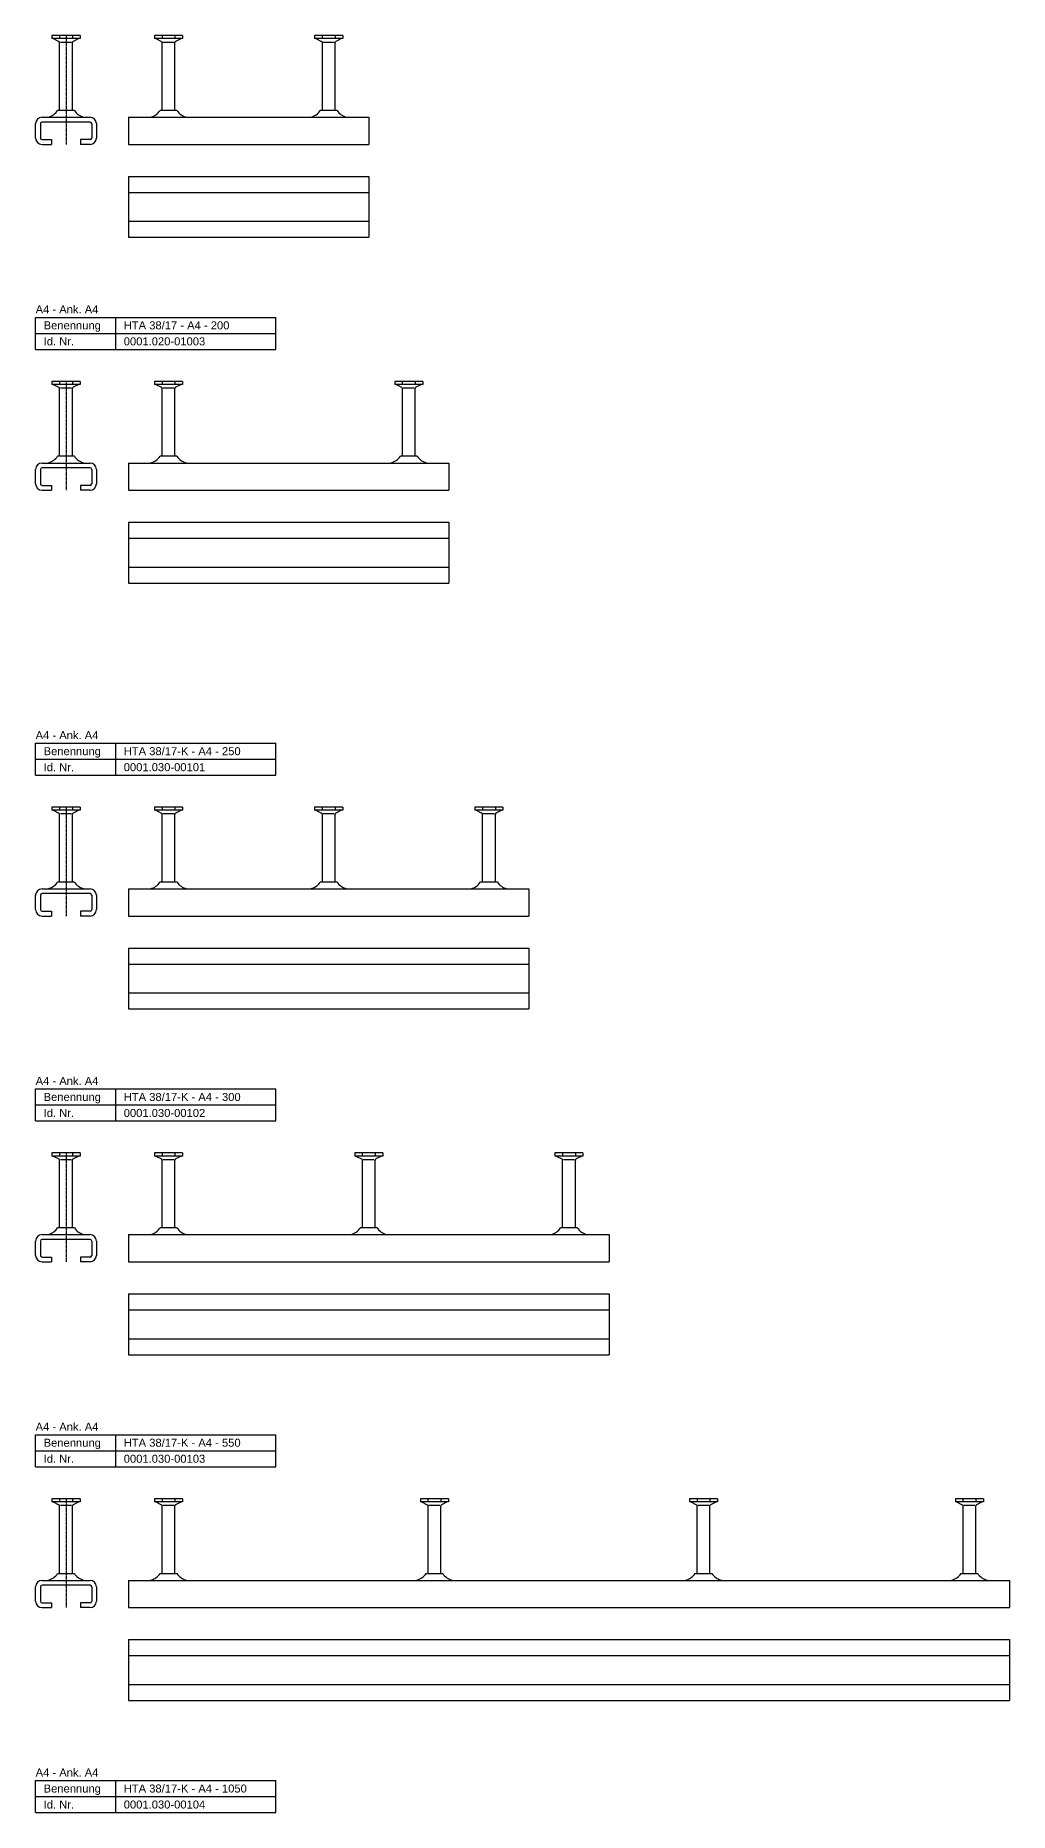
# Model space of a CAD drawing. Header units: millimetres. Extents: x -466 to 5678, y -7065 to 2232.
# Drawn here: x -465 to 143, y -1221 to -111 of the extents above; entities that cross this region are included whole.
import ezdxf

# ---------------------------------------------------------------- set-up
doc = ezdxf.new("R2010")
doc.units = ezdxf.units.MM
doc.linetypes.add('MITTE2', pattern=[1.125, 0.75, -0.125, 0.125, -0.125])
doc.layers.add('HALFEN', color=2, linetype='CONTINUOUS')
doc.styles.add('ARIAL50', font='ARIAL.TTF', dxfattribs={"height": 5})

msp = doc.modelspace()

# ---------------------------------------------------------------- linework, layer by layer
at = {"layer": 'HALFEN'}
for p, q in [((-437, -111.2), (-454.5, -111.2)), ((-454.5, -111.2), (-454.5, -113.1)), ((-437, -113.1), (-454.5, -113.1)), ((-453.7, -113.1), (-450.2, -114.9)), ((-449.8, -111.4), (-449.8, -112.8)), ((-449.7, -158), (-449.7, -115.6)), ((-449.2, -115.2), (-442.3, -115.2)), ((-441.7, -111.4), (-441.7, -112.8)), ((-441.7, -158), (-441.7, -115.6)), ((-437.7, -113.1), (-441.3, -114.9)), ((-437, -111.2), (-437, -113.1)), ((-373, -111.2), (-390.5, -111.2)), ((-390.5, -111.2), (-390.5, -113.1)), ((-373, -113.1), (-390.5, -113.1)), ((-389.7, -113.1), (-386.2, -114.9)), ((-385.8, -111.4), (-385.8, -112.8)), ((-385.7, -158), (-385.7, -115.6)), ((-385.2, -115.2), (-378.3, -115.2)), ((-377.7, -111.4), (-377.7, -112.8)), ((-377.7, -158), (-377.7, -115.6)), ((-373.7, -113.1), (-377.3, -114.9)), ((-373, -111.2), (-373, -113.1)), ((-273, -111.2), (-290.5, -111.2)), ((-290.5, -111.2), (-290.5, -113.1)), ((-273, -113.1), (-290.5, -113.1)), ((-289.7, -113.1), (-286.2, -114.9)), ((-285.8, -111.4), (-285.8, -112.8)), ((-285.7, -158), (-285.7, -115.6)), ((-285.2, -115.2), (-278.3, -115.2)), ((-277.7, -111.4), (-277.7, -112.8)), ((-277.7, -158), (-277.7, -115.6)), ((-273.7, -113.1), (-277.3, -114.9)), ((-273, -111.2), (-273, -113.1)), ((-464.7, -175.2), (-464.7, -166.2)), ((-461.7, -166.2), (-461.7, -175.2)), ((-460.7, -162.2), (-430.7, -162.2)), ((-430.7, -165.2), (-460.7, -165.2)), ((-440.5, -158), (-451, -158)), ((-429.7, -166.2), (-429.7, -175.2)), ((-426.7, -166.2), (-426.7, -175.2)), ((-406.7, -162.2), (-256.7, -162.2)), ((-406.7, -162.2), (-406.7, -179.2)), ((-376.5, -158), (-387, -158)), ((-276.5, -158), (-287, -158)), ((-256.7, -162.2), (-256.7, -179.2)), ((-460.7, -176.2), (-454.7, -176.2)), ((-454.7, -176.2), (-454.7, -179.2)), ((-430.7, -176.2), (-436.7, -176.2)), ((-436.7, -176.2), (-436.7, -179.2)), ((-460.7, -179.2), (-454.7, -179.2)), ((-430.7, -179.2), (-436.7, -179.2)), ((-406.7, -179.2), (-256.7, -179.2)), ((-406.7, -199.2), (-256.7, -199.2)), ((-406.7, -199.2), (-406.7, -237.2)), ((-256.7, -199.2), (-256.7, -237.2)), ((-256.7, -199.2), (-256.7, -237.2)), ((-406.7, -209.2), (-256.7, -209.2)), ((-406.7, -227.2), (-256.7, -227.2)), ((-406.7, -237.2), (-256.7, -237.2)), ((-464.7, -287.2), (-314.7, -287.2)), ((-464.7, -307.2), (-464.7, -287.2)), ((-414.7, -307.2), (-414.7, -287.2)), ((-314.7, -307.2), (-314.7, -287.2)), ((-464.7, -297.2), (-314.7, -297.2)), ((-464.7, -307.2), (-314.7, -307.2)), ((-437, -327.2), (-454.5, -327.2)), ((-454.5, -327.2), (-454.5, -329.1)), ((-437, -329.1), (-454.5, -329.1)), ((-453.7, -329.1), (-450.2, -330.9)), ((-449.8, -327.4), (-449.8, -328.8)), ((-449.7, -374), (-449.7, -331.6)), ((-449.2, -331.2), (-442.3, -331.2)), ((-441.7, -327.4), (-441.7, -328.8)), ((-441.7, -374), (-441.7, -331.6)), ((-437.7, -329.1), (-441.3, -330.9)), ((-437, -327.2), (-437, -329.1)), ((-373, -327.2), (-390.5, -327.2)), ((-390.5, -327.2), (-390.5, -329.1)), ((-373, -329.1), (-390.5, -329.1)), ((-389.7, -329.1), (-386.2, -330.9)), ((-385.8, -327.4), (-385.8, -328.8)), ((-385.7, -374), (-385.7, -331.6)), ((-385.2, -331.2), (-378.3, -331.2)), ((-377.7, -327.4), (-377.7, -328.8)), ((-377.7, -374), (-377.7, -331.6)), ((-373.7, -329.1), (-377.3, -330.9)), ((-373, -327.2), (-373, -329.1)), ((-223, -327.2), (-240.5, -327.2)), ((-240.5, -327.2), (-240.5, -329.1)), ((-223, -329.1), (-240.5, -329.1)), ((-239.7, -329.1), (-236.2, -330.9)), ((-235.8, -327.4), (-235.8, -328.8)), ((-235.7, -374), (-235.7, -331.6)), ((-235.2, -331.2), (-228.3, -331.2)), ((-227.7, -327.4), (-227.7, -328.8)), ((-227.7, -374), (-227.7, -331.6)), ((-223.7, -329.1), (-227.3, -330.9)), ((-223, -327.2), (-223, -329.1)), ((-440.5, -374), (-451, -374)), ((-376.5, -374), (-387, -374)), ((-226.5, -374), (-237, -374)), ((-464.7, -391.2), (-464.7, -382.2)), ((-461.7, -382.2), (-461.7, -391.2)), ((-460.7, -378.2), (-430.7, -378.2)), ((-430.7, -381.2), (-460.7, -381.2)), ((-429.7, -382.2), (-429.7, -391.2)), ((-426.7, -382.2), (-426.7, -391.2)), ((-406.7, -378.2), (-206.7, -378.2)), ((-406.7, -378.2), (-406.7, -395.2)), ((-206.7, -378.2), (-206.7, -395.2)), ((-460.7, -392.2), (-454.7, -392.2)), ((-460.7, -395.2), (-454.7, -395.2)), ((-454.7, -392.2), (-454.7, -395.2)), ((-430.7, -392.2), (-436.7, -392.2)), ((-436.7, -392.2), (-436.7, -395.2)), ((-430.7, -395.2), (-436.7, -395.2)), ((-406.7, -395.2), (-206.7, -395.2)), ((-406.7, -415.2), (-206.7, -415.2)), ((-406.7, -415.2), (-406.7, -453.2)), ((-206.7, -415.2), (-206.7, -453.2)), ((-206.7, -415.2), (-206.7, -453.2)), ((-406.7, -425.2), (-206.7, -425.2)), ((-406.7, -443.2), (-206.7, -443.2)), ((-406.7, -453.2), (-206.7, -453.2)), ((-464.7, -553.2), (-314.7, -553.2)), ((-464.7, -573.2), (-464.7, -553.2)), ((-414.7, -573.2), (-414.7, -553.2)), ((-314.7, -573.2), (-314.7, -553.2)), ((-464.7, -563.2), (-314.7, -563.2)), ((-464.7, -573.2), (-314.7, -573.2)), ((-437, -593.2), (-454.5, -593.2)), ((-454.5, -593.2), (-454.5, -595.1)), ((-437, -595.1), (-454.5, -595.1)), ((-453.7, -595.1), (-450.2, -596.9)), ((-449.8, -593.4), (-449.8, -594.8)), ((-449.7, -640), (-449.7, -597.6)), ((-449.2, -597.2), (-442.3, -597.2)), ((-441.7, -593.4), (-441.7, -594.8)), ((-441.7, -640), (-441.7, -597.6)), ((-437.7, -595.1), (-441.3, -596.9)), ((-437, -593.2), (-437, -595.1)), ((-390.5, -593.2), (-390.5, -595.1)), ((-373, -593.2), (-390.5, -593.2)), ((-373, -595.1), (-390.5, -595.1)), ((-389.7, -595.1), (-386.2, -596.9)), ((-385.8, -593.4), (-385.8, -594.8)), ((-385.7, -640), (-385.7, -597.6)), ((-385.2, -597.2), (-378.3, -597.2)), ((-377.7, -593.4), (-377.7, -594.8)), ((-377.7, -640), (-377.7, -597.6)), ((-373.7, -595.1), (-377.3, -596.9)), ((-373, -593.2), (-373, -595.1)), ((-290.5, -593.2), (-290.5, -595.1)), ((-273, -593.2), (-290.5, -593.2)), ((-273, -595.1), (-290.5, -595.1)), ((-289.7, -595.1), (-286.2, -596.9)), ((-285.8, -593.4), (-285.8, -594.8)), ((-285.7, -640), (-285.7, -597.6)), ((-285.2, -597.2), (-278.3, -597.2)), ((-277.7, -593.4), (-277.7, -594.8)), ((-277.7, -640), (-277.7, -597.6)), ((-273.7, -595.1), (-277.3, -596.9)), ((-273, -593.2), (-273, -595.1)), ((-190.5, -593.2), (-190.5, -595.1)), ((-173, -593.2), (-190.5, -593.2)), ((-173, -595.1), (-190.5, -595.1)), ((-189.7, -595.1), (-186.2, -596.9)), ((-185.8, -593.4), (-185.8, -594.8)), ((-185.7, -640), (-185.7, -597.6)), ((-185.2, -597.2), (-178.3, -597.2)), ((-177.7, -593.4), (-177.7, -594.8)), ((-177.7, -640), (-177.7, -597.6)), ((-173.7, -595.1), (-177.3, -596.9)), ((-173, -593.2), (-173, -595.1)), ((-440.5, -640), (-451, -640)), ((-376.5, -640), (-387, -640)), ((-276.5, -640), (-287, -640)), ((-176.5, -640), (-187, -640)), ((-464.7, -657.2), (-464.7, -648.2)), ((-461.7, -648.2), (-461.7, -657.2)), ((-460.7, -644.2), (-430.7, -644.2)), ((-430.7, -647.2), (-460.7, -647.2)), ((-429.7, -648.2), (-429.7, -657.2)), ((-426.7, -648.2), (-426.7, -657.2)), ((-406.7, -644.2), (-156.7, -644.2)), ((-406.7, -644.2), (-406.7, -661.2)), ((-156.7, -644.2), (-156.7, -661.2)), ((-460.7, -658.2), (-454.7, -658.2)), ((-460.7, -661.2), (-454.7, -661.2)), ((-454.7, -658.2), (-454.7, -661.2)), ((-436.7, -658.2), (-436.7, -661.2)), ((-430.7, -658.2), (-436.7, -658.2)), ((-430.7, -661.2), (-436.7, -661.2)), ((-406.7, -661.2), (-156.7, -661.2)), ((-406.7, -681.2), (-156.7, -681.2)), ((-406.7, -681.2), (-406.7, -719.2)), ((-156.7, -681.2), (-156.7, -719.2)), ((-156.7, -681.2), (-156.7, -719.2)), ((-406.7, -691.2), (-156.7, -691.2)), ((-406.7, -709.2), (-156.7, -709.2)), ((-406.7, -719.2), (-156.7, -719.2)), ((-464.7, -789.2), (-464.7, -769.2)), ((-464.7, -769.2), (-314.7, -769.2)), ((-414.7, -789.2), (-414.7, -769.2)), ((-314.7, -789.2), (-314.7, -769.2)), ((-464.7, -779.2), (-314.7, -779.2)), ((-464.7, -789.2), (-314.7, -789.2)), ((-437, -809.2), (-454.5, -809.2)), ((-454.5, -809.2), (-454.5, -811.1)), ((-449.8, -809.4), (-449.8, -810.8)), ((-441.7, -809.4), (-441.7, -810.8)), ((-437, -809.2), (-437, -811.1)), ((-390.5, -809.2), (-390.5, -811.1)), ((-373, -809.2), (-390.5, -809.2)), ((-385.8, -809.4), (-385.8, -810.8)), ((-377.7, -809.4), (-377.7, -810.8)), ((-373, -809.2), (-373, -811.1)), ((-248, -809.2), (-265.5, -809.2)), ((-265.5, -809.2), (-265.5, -811.1)), ((-260.8, -809.4), (-260.8, -810.8)), ((-252.7, -809.4), (-252.7, -810.8)), ((-248, -809.2), (-248, -811.1)), ((-140.5, -809.2), (-140.5, -811.1)), ((-123, -809.2), (-140.5, -809.2)), ((-135.8, -809.4), (-135.8, -810.8)), ((-127.7, -809.4), (-127.7, -810.8)), ((-123, -809.2), (-123, -811.1)), ((-437, -811.1), (-454.5, -811.1)), ((-453.7, -811.1), (-450.2, -812.9)), ((-449.7, -856), (-449.7, -813.6)), ((-449.2, -813.2), (-442.3, -813.2)), ((-441.7, -856), (-441.7, -813.6)), ((-437.7, -811.1), (-441.3, -812.9)), ((-373, -811.1), (-390.5, -811.1)), ((-389.7, -811.1), (-386.2, -812.9)), ((-385.7, -856), (-385.7, -813.6)), ((-385.2, -813.2), (-378.3, -813.2)), ((-377.7, -856), (-377.7, -813.6)), ((-373.7, -811.1), (-377.3, -812.9)), ((-248, -811.1), (-265.5, -811.1)), ((-264.7, -811.1), (-261.2, -812.9)), ((-260.7, -856), (-260.7, -813.6)), ((-260.2, -813.2), (-253.3, -813.2)), ((-252.7, -856), (-252.7, -813.6)), ((-248.7, -811.1), (-252.3, -812.9)), ((-123, -811.1), (-140.5, -811.1)), ((-139.7, -811.1), (-136.2, -812.9)), ((-135.7, -856), (-135.7, -813.6)), ((-135.2, -813.2), (-128.3, -813.2)), ((-127.7, -856), (-127.7, -813.6)), ((-123.7, -811.1), (-127.3, -812.9)), ((-464.7, -873.2), (-464.7, -864.2)), ((-461.7, -864.2), (-461.7, -873.2)), ((-460.7, -860.2), (-430.7, -860.2)), ((-430.7, -863.2), (-460.7, -863.2)), ((-440.5, -856), (-451, -856)), ((-429.7, -864.2), (-429.7, -873.2)), ((-426.7, -864.2), (-426.7, -873.2)), ((-406.7, -860.2), (-106.7, -860.2)), ((-406.7, -860.2), (-406.7, -877.2)), ((-376.5, -856), (-387, -856)), ((-251.5, -856), (-262, -856)), ((-126.5, -856), (-137, -856)), ((-106.7, -860.2), (-106.7, -877.2)), ((-460.7, -874.2), (-454.7, -874.2)), ((-454.7, -874.2), (-454.7, -877.2)), ((-436.7, -874.2), (-436.7, -877.2)), ((-430.7, -874.2), (-436.7, -874.2)), ((-460.7, -877.2), (-454.7, -877.2)), ((-430.7, -877.2), (-436.7, -877.2)), ((-406.7, -877.2), (-106.7, -877.2)), ((-406.7, -897.2), (-106.7, -897.2)), ((-406.7, -897.2), (-406.7, -935.2)), ((-106.7, -897.2), (-106.7, -935.2)), ((-106.7, -897.2), (-106.7, -935.2)), ((-406.7, -907.2), (-106.7, -907.2)), ((-406.7, -925.2), (-106.7, -925.2)), ((-406.7, -935.2), (-106.7, -935.2)), ((-464.7, -1005.2), (-464.7, -985.2)), ((-464.7, -985.2), (-314.7, -985.2)), ((-414.7, -1005.2), (-414.7, -985.2)), ((-314.7, -1005.2), (-314.7, -985.2)), ((-464.7, -995.2), (-314.7, -995.2)), ((-464.7, -1005.2), (-314.7, -1005.2)), ((-437, -1025.2), (-454.5, -1025.2)), ((-454.5, -1025.2), (-454.5, -1027.1)), ((-437, -1027.1), (-454.5, -1027.1)), ((-453.7, -1027.1), (-450.2, -1028.9)), ((-449.8, -1025.4), (-449.8, -1026.8)), ((-449.7, -1072), (-449.7, -1029.6)), ((-449.2, -1029.2), (-442.3, -1029.2)), ((-441.7, -1025.4), (-441.7, -1026.8)), ((-441.7, -1072), (-441.7, -1029.6)), ((-437.7, -1027.1), (-441.3, -1028.9)), ((-437, -1025.2), (-437, -1027.1)), ((-373, -1025.2), (-390.5, -1025.2)), ((-390.5, -1025.2), (-390.5, -1027.1)), ((-373, -1027.1), (-390.5, -1027.1)), ((-389.7, -1027.1), (-386.2, -1028.9)), ((-385.8, -1025.4), (-385.8, -1026.8)), ((-385.7, -1072), (-385.7, -1029.6)), ((-385.2, -1029.2), (-378.3, -1029.2)), ((-377.7, -1025.4), (-377.7, -1026.8)), ((-377.7, -1072), (-377.7, -1029.6)), ((-373.7, -1027.1), (-377.3, -1028.9)), ((-373, -1025.2), (-373, -1027.1)), ((-207, -1025.2), (-224.5, -1025.2)), ((-224.5, -1025.2), (-224.5, -1027.1)), ((-207, -1027.1), (-224.5, -1027.1)), ((-223.7, -1027.1), (-220.2, -1028.9)), ((-219.8, -1025.4), (-219.8, -1026.8)), ((-219.7, -1072), (-219.7, -1029.6)), ((-219.2, -1029.2), (-212.3, -1029.2)), ((-211.7, -1025.4), (-211.7, -1026.8)), ((-211.7, -1072), (-211.7, -1029.6)), ((-207.7, -1027.1), (-211.3, -1028.9)), ((-207, -1025.2), (-207, -1027.1)), ((-39, -1025.2), (-56.5, -1025.2)), ((-56.5, -1025.2), (-56.5, -1027.1)), ((-39, -1027.1), (-56.5, -1027.1)), ((-55.7, -1027.1), (-52.2, -1028.9)), ((-51.8, -1025.4), (-51.8, -1026.8)), ((-51.7, -1072), (-51.7, -1029.6)), ((-51.2, -1029.2), (-44.3, -1029.2)), ((-43.7, -1025.4), (-43.7, -1026.8)), ((-43.7, -1072), (-43.7, -1029.6)), ((-39.7, -1027.1), (-43.3, -1028.9)), ((-39, -1025.2), (-39, -1027.1)), ((127, -1025.2), (109.5, -1025.2)), ((109.5, -1025.2), (109.5, -1027.1)), ((127, -1027.1), (109.5, -1027.1)), ((110.3, -1027.1), (113.8, -1028.9)), ((114.2, -1025.4), (114.2, -1026.8)), ((114.3, -1072), (114.3, -1029.6)), ((114.8, -1029.2), (121.7, -1029.2)), ((122.3, -1025.4), (122.3, -1026.8)), ((122.3, -1072), (122.3, -1029.6)), ((126.3, -1027.1), (122.7, -1028.9)), ((127, -1025.2), (127, -1027.1)), ((-460.7, -1076.2), (-430.7, -1076.2)), ((-440.5, -1072), (-451, -1072)), ((-406.7, -1076.2), (143.3, -1076.2)), ((-406.7, -1076.2), (-406.7, -1093.2)), ((-376.5, -1072), (-387, -1072)), ((-210.5, -1072), (-221, -1072)), ((-42.5, -1072), (-53, -1072)), ((123.5, -1072), (113, -1072)), ((143.3, -1076.2), (143.3, -1093.2)), ((-464.7, -1089.2), (-464.7, -1080.2)), ((-461.7, -1080.2), (-461.7, -1089.2)), ((-430.7, -1079.2), (-460.7, -1079.2)), ((-429.7, -1080.2), (-429.7, -1089.2)), ((-426.7, -1080.2), (-426.7, -1089.2)), ((-460.7, -1090.2), (-454.7, -1090.2)), ((-460.7, -1093.2), (-454.7, -1093.2)), ((-454.7, -1090.2), (-454.7, -1093.2)), ((-430.7, -1090.2), (-436.7, -1090.2)), ((-436.7, -1090.2), (-436.7, -1093.2)), ((-430.7, -1093.2), (-436.7, -1093.2)), ((-406.7, -1093.2), (143.3, -1093.2)), ((-406.7, -1113.2), (143.3, -1113.2)), ((-406.7, -1113.2), (-406.7, -1151.2)), ((143.3, -1113.2), (143.3, -1151.2)), ((143.3, -1113.2), (143.3, -1151.2)), ((-406.7, -1123.2), (143.3, -1123.2)), ((-406.7, -1141.2), (143.3, -1141.2)), ((-406.7, -1151.2), (143.3, -1151.2)), ((-464.7, -1221.2), (-464.7, -1201.2)), ((-464.7, -1201.2), (-314.7, -1201.2)), ((-414.7, -1221.2), (-414.7, -1201.2)), ((-314.7, -1221.2), (-314.7, -1201.2)), ((-464.7, -1211.2), (-314.7, -1211.2)), ((-464.7, -1221.2), (-314.7, -1221.2))]:
    msp.add_line(p, q, dxfattribs=at)
at = {"layer": 'HALFEN', "color": 1, "linetype": 'MITTE2'}
for p, q in [((-445.7, -111.2), (-445.7, -179.2)), ((-445.7, -327.2), (-445.7, -395.2)), ((-445.7, -593.2), (-445.7, -661.2)), ((-445.7, -809.2), (-445.7, -877.2)), ((-445.7, -1025.2), (-445.7, -1093.2))]:
    msp.add_line(p, q, dxfattribs=at)
at = {"layer": 'HALFEN'}
for centre, radius, start, end in [((-450.5, -115.6), 0.8, 0, 62.3005), ((-440.9, -115.6), 0.8, 117.6995, 180), ((-386.5, -115.6), 0.8, 0, 62.3005), ((-376.9, -115.6), 0.8, 117.6995, 180), ((-286.5, -115.6), 0.8, 0, 62.3005), ((-276.9, -115.6), 0.8, 117.6995, 180), ((-460.7, -166.2), 4, 90, 180), ((-460.7, -166.2), 1, 90, 180), ((-459.3, -152.4), 10, 283.5108, 326.4733), ((-432.2, -152.4), 10, 213.5267, 256.4892), ((-430.7, -166.2), 4, 0, 90), ((-430.7, -166.2), 1, 0, 90), ((-395.3, -152.4), 10, 283.5108, 326.4733), ((-368.2, -152.4), 10, 213.5267, 256.4892), ((-295.3, -152.4), 10, 283.5108, 326.4733), ((-268.2, -152.4), 10, 213.5267, 256.4892), ((-460.7, -175.2), 4, 180, 270), ((-460.7, -175.2), 1, 180, 270), ((-430.7, -175.2), 1, 270, 0), ((-430.7, -175.2), 4, 270, 0), ((-450.5, -331.6), 0.8, 0, 62.3005), ((-440.9, -331.6), 0.8, 117.6995, 180), ((-386.5, -331.6), 0.8, 0, 62.3005), ((-376.9, -331.6), 0.8, 117.6995, 180), ((-236.5, -331.6), 0.8, 0, 62.3005), ((-226.9, -331.6), 0.8, 117.6995, 180), ((-459.3, -368.4), 10, 283.5108, 326.4733), ((-432.2, -368.4), 10, 213.5267, 256.4892), ((-395.3, -368.4), 10, 283.5108, 326.4733), ((-368.2, -368.4), 10, 213.5267, 256.4892), ((-245.3, -368.4), 10, 283.5108, 326.4733), ((-218.2, -368.4), 10, 213.5267, 256.4892), ((-460.7, -382.2), 4, 90, 180), ((-460.7, -382.2), 1, 90, 180), ((-430.7, -382.2), 4, 0, 90), ((-430.7, -382.2), 1, 0, 90), ((-460.7, -391.2), 4, 180, 270), ((-460.7, -391.2), 1, 180, 270), ((-430.7, -391.2), 4, 270, 0), ((-430.7, -391.2), 1, 270, 0), ((-450.5, -597.6), 0.8, 0, 62.3005), ((-440.9, -597.6), 0.8, 117.6995, 180), ((-386.5, -597.6), 0.8, 0, 62.3005), ((-376.9, -597.6), 0.8, 117.6995, 180), ((-286.5, -597.6), 0.8, 0, 62.3005), ((-276.9, -597.6), 0.8, 117.6995, 180), ((-186.5, -597.6), 0.8, 0, 62.3005), ((-176.9, -597.6), 0.8, 117.6995, 180), ((-459.3, -634.4), 10, 283.5108, 326.4733), ((-432.2, -634.4), 10, 213.5267, 256.4892), ((-395.3, -634.4), 10, 283.5108, 326.4733), ((-368.2, -634.4), 10, 213.5267, 256.4892), ((-295.3, -634.4), 10, 283.5108, 326.4733), ((-268.2, -634.4), 10, 213.5267, 256.4892), ((-195.3, -634.4), 10, 283.5108, 326.4733), ((-168.2, -634.4), 10, 213.5267, 256.4892), ((-460.7, -648.2), 4, 90, 180), ((-460.7, -648.2), 1, 90, 180), ((-430.7, -648.2), 4, 0, 90), ((-430.7, -648.2), 1, 0, 90), ((-460.7, -657.2), 4, 180, 270), ((-460.7, -657.2), 1, 180, 270), ((-430.7, -657.2), 1, 270, 0), ((-430.7, -657.2), 4, 270, 0), ((-450.5, -813.6), 0.8, 0, 62.3005), ((-440.9, -813.6), 0.8, 117.6995, 180), ((-386.5, -813.6), 0.8, 0, 62.3005), ((-376.9, -813.6), 0.8, 117.6995, 180), ((-261.5, -813.6), 0.8, 0, 62.3005), ((-251.9, -813.6), 0.8, 117.6995, 180), ((-136.5, -813.6), 0.8, 0, 62.3005), ((-126.9, -813.6), 0.8, 117.6995, 180), ((-460.7, -864.2), 4, 90, 180), ((-460.7, -864.2), 1, 90, 180), ((-459.3, -850.4), 10, 283.5108, 326.4733), ((-432.2, -850.4), 10, 213.5267, 256.4892), ((-430.7, -864.2), 4, 0, 90), ((-430.7, -864.2), 1, 0, 90), ((-395.3, -850.4), 10, 283.5108, 326.4733), ((-368.2, -850.4), 10, 213.5267, 256.4892), ((-270.3, -850.4), 10, 283.5108, 326.4733), ((-243.2, -850.4), 10, 213.5267, 256.4892), ((-145.3, -850.4), 10, 283.5108, 326.4733), ((-118.2, -850.4), 10, 213.5267, 256.4892), ((-460.7, -873.2), 4, 180, 270), ((-460.7, -873.2), 1, 180, 270), ((-430.7, -873.2), 1, 270, 0), ((-430.7, -873.2), 4, 270, 0), ((-450.5, -1029.6), 0.8, 0, 62.3005), ((-440.9, -1029.6), 0.8, 117.6995, 180), ((-386.5, -1029.6), 0.8, 0, 62.3005), ((-376.9, -1029.6), 0.8, 117.6995, 180), ((-220.5, -1029.6), 0.8, 0, 62.3005), ((-210.9, -1029.6), 0.8, 117.6995, 180), ((-52.5, -1029.6), 0.8, 0, 62.3005), ((-42.9, -1029.6), 0.8, 117.6995, 180), ((113.5, -1029.6), 0.8, 0, 62.3005), ((123.1, -1029.6), 0.8, 117.6995, 180), ((-460.7, -1080.2), 4, 90, 180), ((-459.3, -1066.4), 10, 283.5108, 326.4733), ((-432.2, -1066.4), 10, 213.5267, 256.4892), ((-430.7, -1080.2), 4, 0, 90), ((-395.3, -1066.4), 10, 283.5108, 326.4733), ((-368.2, -1066.4), 10, 213.5267, 256.4892), ((-229.3, -1066.4), 10, 283.5108, 326.4733), ((-202.2, -1066.4), 10, 213.5267, 256.4892), ((-61.3, -1066.4), 10, 283.5108, 326.4733), ((-34.2, -1066.4), 10, 213.5267, 256.4892), ((104.7, -1066.4), 10, 283.5108, 326.4733), ((131.8, -1066.4), 10, 213.5267, 256.4892), ((-460.7, -1080.2), 1, 90, 180), ((-430.7, -1080.2), 1, 0, 90), ((-460.7, -1089.2), 4, 180, 270), ((-460.7, -1089.2), 1, 180, 270), ((-430.7, -1089.2), 4, 270, 0), ((-430.7, -1089.2), 1, 270, 0)]:
    msp.add_arc(centre, radius, start, end, dxfattribs=at)

# ---------------------------------------------------------------- texts
at = {"layer": 'HALFEN', "style": 'ARIAL50'}
for s, p in [('A4 - Ank. A4', (-464.7, -284.7)), ('Benennung', (-459.7, -294.7)), ('Id. Nr.', (-459.7, -304.7)), ('0001.020-01003', (-409.7, -304.7)), ('HTA 38/17 - A4 - 200', (-409.7, -294.7)), ('A4 - Ank. A4', (-464.7, -550.7)), ('Benennung', (-459.7, -560.7)), ('Id. Nr.', (-459.7, -570.7)), ('0001.030-00101', (-409.7, -570.7)), ('HTA 38/17-K - A4 - 250', (-409.7, -560.7)), ('A4 - Ank. A4', (-464.7, -766.7)), ('Benennung', (-459.7, -776.7)), ('HTA 38/17-K - A4 - 300', (-409.7, -776.7)), ('Id. Nr.', (-459.7, -786.7)), ('0001.030-00102', (-409.7, -786.7)), ('A4 - Ank. A4', (-464.7, -982.7)), ('Benennung', (-459.7, -992.7)), ('HTA 38/17-K - A4 - 550', (-409.7, -992.7)), ('Id. Nr.', (-459.7, -1002.7)), ('0001.030-00103', (-409.7, -1002.7)), ('A4 - Ank. A4', (-464.7, -1198.7)), ('Benennung', (-459.7, -1208.7)), ('HTA 38/17-K - A4 - 1050', (-409.7, -1208.7)), ('Id. Nr.', (-459.7, -1218.7)), ('0001.030-00104', (-409.7, -1218.7))]:
    msp.add_text(s, height=5, dxfattribs=at).set_placement(p)

doc.saveas('drawing.dxf')
